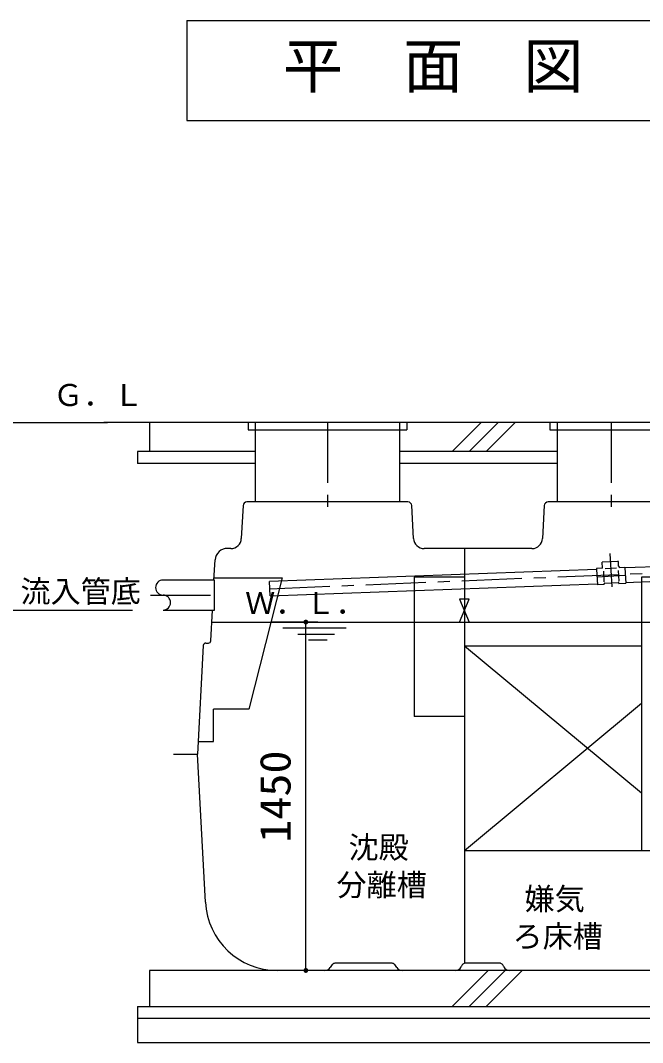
# Model space of a CAD drawing. Units: millimetres, scale not verified. Extents: x -14850 to 14850, y -10500 to 10500.
# Drawn here: x -11077 to -8489, y -5215 to -961 of the extents above; entities that cross this region are included whole.
import ezdxf
from ezdxf.enums import TextEntityAlignment as Align

# ---------------------------------------------------------------- set-up
doc = ezdxf.new("R2010")
doc.units = ezdxf.units.MM
doc.header["$LTSCALE"] = 50
doc.linetypes.add('CHAIN1', pattern=[8, 5, -1, 1, -1])
doc.linetypes.add('LONG_DASHED1', pattern=[7, 6, -1])
for name, color, linetype, lineweight in [('0-0_空気管', 3, 'Continuous', 25), ('0-1_機器', 2, 'Continuous', 25), ('0-3_水管', 3, 'Continuous', 25), ('0-5_製作', 5, 'Continuous', 25)]:
    doc.layers.add(name, color=color, linetype=linetype, lineweight=lineweight)
doc.styles.add('ＭＳ ゴシック', font='')
doc.styles.get('ＭＳ ゴシック').set_extended_font_data('MS Gothic')

msp = doc.modelspace()

# ---------------------------------------------------------------- linework, layer by layer
at = {"layer": '0-0_空気管', "linetype": 'CHAIN1'}
for p, q in [((-9800.21, -2635.35), (-9800.21, -3015.35)), ((-8620.21, -2635.35), (-8620.21, -3015.35)), ((-10040.21, -3326.35), (-7679.71, -3229.35)), ((-10536.72, -3352.85), (-10251.17, -3352.85))]:
    msp.add_line(p, q, dxfattribs=at)
at = {"layer": '0-0_空気管'}
for p, q in [((-9465.2, -2965.35), (-10135.22, -2965.35)), ((-8358.2, -2965.35), (-8882.22, -2965.35)), ((-10151.2, -2980.51), (-10158.38, -3117.65)), ((-9442.03, -3117.65), (-9449.22, -2980.51)), ((-8898.2, -2980.51), (-8905.38, -3117.65)), ((-10202.32, -3159.35), (-10220.67, -3159.35)), ((-8949.32, -3159.35), (-9398.09, -3159.35)), ((-9230.21, -3159.35), (-9230.21, -4885.56)), ((-10272.17, -3290.35), (-10267.79, -3206.65)), ((-8593.44, -3212.72), (-8656.85, -3216.16)), ((-8655.47, -3241.62), (-8656.85, -3216.16)), ((-8111.2, -3222.68), (-8562.92, -3240.11)), ((-8680.75, -3246.49), (-10041.83, -3296.39)), ((-8680.75, -3246.49), (-8677.31, -3309.9)), ((-8652.2, -3254.06), (-8649.8, -3298.4)), ((-8598.41, -3241.13), (-8645.35, -3243.67)), ((-8590.48, -3250.71), (-8588.08, -3295.05)), ((-8583.67, -3237.73), (-8563.11, -3236.61)), ((-8563.11, -3236.61), (-8562.93, -3239.94)), ((-8562.92, -3240.11), (-8559.48, -3303.52)), ((-10271.7, -3281.35), (-9988.88, -3281.35)), ((-9988.88, -3281.35), (-10127.42, -3828.35)), ((-10038.59, -3356.3), (-10041.83, -3296.39)), ((-10038.59, -3356.3), (-8677.5, -3306.4)), ((-9439.21, -3278.35), (-9439.21, -3858.35)), ((-9230.21, -3278.35), (-9439.21, -3278.35)), ((-8649.26, -3308.38), (-8677.31, -3309.9)), ((-8649.26, -3308.38), (-8649.35, -3306.59)), ((-8646.42, -3303.32), (-8590.9, -3300.31)), ((-8587.54, -3305.04), (-8587.64, -3303.24)), ((-8587.54, -3305.04), (-8559.48, -3303.52)), ((-8559.67, -3300.02), (-8107.96, -3282.59)), ((-8494.21, -3278.35), (-8494.21, -4415.35)), ((-8290.21, -3278.35), (-8494.21, -3278.35)), ((-9250.21, -3465.35), (-9210.21, -3369.35)), ((-10483.96, -3415.35), (-10270.34, -3415.35)), ((-10285.43, -3543.37), (-10278.72, -3415.35)), ((-10281.34, -3465.35), (-7468.49, -3465.35)), ((-9721.98, -3490.35), (-9985.37, -3490.35)), ((-9923.85, -3515.35), (-9771.01, -3515.35)), ((-10316.47, -3562.32), (-10340.21, -4015.35)), ((-10306.48, -3552.85), (-10295.42, -3552.85)), ((-9800.8, -3540.35), (-9878.67, -3540.35)), ((-8494.21, -3565.35), (-9230.21, -3565.35)), ((-8494.21, -4177.81), (-9230.21, -3565.35)), ((-10127.42, -3828.35), (-10273.44, -3828.35)), ((-10273.44, -3962.35), (-10273.44, -3828.35)), ((-9230.21, -4415.35), (-8494.21, -3802.88)), ((-9230.21, -3858.35), (-9439.21, -3858.35)), ((-10337.43, -3962.35), (-10273.44, -3962.35)), ((-10440.21, -4015.35), (-10340.21, -4015.35)), ((-10307.94, -4631.05), (-10340.21, -4015.35)), ((-9230.21, -4415.35), (-8290.21, -4415.35)), ((-9780.32, -4891.14), (-9788.45, -4903.32)), ((-9530.91, -4885.35), (-9769.51, -4885.35)), ((-9511.97, -4903.32), (-9520.1, -4891.14)), ((-9079.8, -4885.35), (-9227.85, -4885.35)), ((-7535.68, -4915.35), (-10008.35, -4915.35)), ((-9239.48, -4892.53), (-9243.42, -4900.42)), ((-9067, -4900.42), (-9070.94, -4892.53))]:
    msp.add_line(p, q, dxfattribs=at)
at = {"layer": '0-0_空気管', "linetype": 'LONG_DASHED1'}
for p, q in [((-8625.26, -3179.98), (-8617.75, -3318.63)), ((-8679.12, -3276.45), (-8561.29, -3270.06))]:
    msp.add_line(p, q, dxfattribs=at)
at = {"layer": '0-0_空気管'}
for points in [[(-8588.83, -3233.1), (-8589.95, -3212.53), (-8593.27, -3212.71)], [(-8655.47, -3241.62), (-8680.94, -3243), (-8680.76, -3246.32)], [(-10270.34, -3415.35), (-10270.34, -3290.35), (-10483.96, -3290.35)], [(-9210.21, -3369.35), (-9250.21, -3369.35), (-9210.21, -3465.35)]]:
    msp.add_lwpolyline(points, dxfattribs=at)
for centre, radius, start, end in [((-10135.22, -2981.35), 16, 90, 177), ((-9465.2, -2981.35), 16, 3, 90), ((-8882.22, -2981.35), 16, 90, 177), ((-10202.32, -3115.35), 44, 270, 357), ((-9398.09, -3115.35), 44, 182.99998, 270), ((-8949.32, -3115.35), 44, 270, 357), ((-10217.85, -3209.27), 50, 86.77765, 177), ((-8583.94, -3232.83), 4.9, 183.10095, 273.10095), ((-10483.96, -3321.6), 31.25, 90, 270), ((-8646.26, -3306.42), 3.1, 93.10095, 183.10095), ((-8590.73, -3303.41), 3.1, 3.10095, 93.10095), ((-10483.96, -3384.1), 31.25, 270, 90), ((-10306.48, -3562.85), 10, 90, 177), ((-10295.42, -3542.85), 10, 270, 357), ((-10008.35, -4615.35), 300, 182.99998, 270), ((-9769.51, -4898.35), 13, 90, 146.30992), ((-9530.91, -4898.35), 13, 33.69006, 90), ((-9227.85, -4898.35), 13, 90, 153.43494), ((-9082.57, -4898.35), 13, 26.56505, 90), ((-9810.91, -4888.35), 27, 270, 326.30992), ((-9489.51, -4888.35), 27, 213.69006, 270), ((-9267.57, -4888.35), 27, 270, 333.43494), ((-9042.85, -4888.35), 27, 206.56503, 270)]:
    msp.add_arc(centre, radius, start, end, dxfattribs=at)
at = {"layer": '0-1_機器'}
for p, q in [((-6609.81, -2635.35), (-10730.22, -2635.35)), ((-10540.21, -2635.35), (-10540.21, -2755.35)), ((-10130.21, -2635.35), (-10130.21, -2665.35)), ((-10100.21, -2635.35), (-10100.21, -2965.35)), ((-9500.21, -2635.35), (-9500.21, -2965.35)), ((-9470.21, -2635.35), (-9470.21, -2665.35)), ((-9281.12, -2755.35), (-9161.12, -2635.35)), ((-9210.41, -2755.35), (-9090.41, -2635.35)), ((-9139.7, -2755.35), (-9019.7, -2635.35)), ((-8875.21, -2635.35), (-8875.21, -2665.35)), ((-8845.21, -2635.35), (-8845.21, -2965.35)), ((-10130.21, -2665.35), (-9470.21, -2665.35)), ((-8875.21, -2665.35), (-8365.21, -2665.35)), ((-10590.21, -2755.35), (-10590.21, -2805.35)), ((-10100.21, -2755.35), (-10590.21, -2755.35)), ((-8845.21, -2755.35), (-9500.21, -2755.35)), ((-10100.21, -2805.35), (-10590.21, -2805.35)), ((-8845.21, -2805.35), (-9500.21, -2805.35)), ((-10540.21, -4915.35), (-10540.21, -5065.35)), ((-6870.21, -4915.35), (-10540.21, -4915.35)), ((-9281.12, -5065.35), (-9131.12, -4915.35)), ((-9210.41, -5065.35), (-9060.41, -4915.35)), ((-9139.7, -5065.35), (-8989.7, -4915.35)), ((-10590.21, -5065.35), (-6820.21, -5065.35)), ((-6820.21, -5115.35), (-10590.21, -5115.35))]:
    msp.add_line(p, q, dxfattribs=at)
msp.add_lwpolyline([(-10590.21, -5065.35), (-10590.21, -5215.35), (-6820.21, -5215.35)], dxfattribs=at)
at = {"layer": '0-3_水管'}
for p, q in [((-10385.32, -961.33), (-10385.32, -1378)), ((-10385.32, -961.33), (-7051.99, -961.33)), ((-10385.32, -1378), (-7051.99, -1378))]:
    msp.add_line(p, q, dxfattribs=at)
at = {"layer": '0-5_製作', "color": 2}
for p, q in [((-11866.96, -2635.35), (-10715.22, -2635.35)), ((-11141.96, -3415.35), (-10610.68, -3415.35)), ((-9839.95, -3465.35), (-10029.99, -3465.35)), ((-9889.95, -4915.35), (-9889.95, -3465.35)), ((-9839.95, -4915.35), (-10029.99, -4915.35))]:
    msp.add_line(p, q, dxfattribs=at)
at = {"layer": '0-5_製作'}
for points in [[(-9899.93, -3464.72), (-9889.95, -3465.35), (-9899.95, -3465.35)], [(-9899.95, -3465.35), (-9898.04, -3471.22), (-9899.87, -3466.6)], [(-9899.95, -3465.35), (-9897.24, -3472.19), (-9898.04, -3471.22)], [(-9889.95, -3465.35), (-9897.24, -3472.19), (-9899.95, -3465.35)], [(-9899.77, -3463.47), (-9889.95, -3465.35), (-9899.93, -3464.72)], [(-9899.87, -3466.6), (-9898.71, -3470.16), (-9899.64, -3467.83)], [(-9899.87, -3466.6), (-9898.04, -3471.22), (-9898.71, -3470.16)], [(-9899.46, -3462.26), (-9889.95, -3465.35), (-9899.77, -3463.47)], [(-9899.64, -3467.83), (-9898.71, -3470.16), (-9899.25, -3469.03)], [(-9899, -3461.09), (-9889.95, -3465.35), (-9899.46, -3462.26)], [(-9898.39, -3459.99), (-9889.95, -3465.35), (-9899, -3461.09)], [(-9897.66, -3458.97), (-9889.95, -3465.35), (-9898.39, -3459.99)], [(-9896.8, -3458.06), (-9889.95, -3465.35), (-9897.66, -3458.97)], [(-9889.95, -3465.35), (-9896.33, -3473.05), (-9897.24, -3472.19)], [(-9895.83, -3457.26), (-9889.95, -3465.35), (-9896.8, -3458.06)], [(-9889.95, -3465.35), (-9895.31, -3473.79), (-9896.33, -3473.05)], [(-9894.77, -3456.58), (-9889.95, -3465.35), (-9895.83, -3457.26)], [(-9889.95, -3465.35), (-9894.21, -3474.4), (-9895.31, -3473.79)], [(-9893.63, -3456.05), (-9889.95, -3465.35), (-9894.77, -3456.58)], [(-9889.95, -3465.35), (-9893.04, -3474.86), (-9894.21, -3474.4)], [(-9892.44, -3455.66), (-9889.95, -3465.35), (-9893.63, -3456.05)], [(-9889.95, -3465.35), (-9891.83, -3475.17), (-9893.04, -3474.86)], [(-9892.44, -3455.66), (-9889.95, -3455.35), (-9889.95, -3465.35)], [(-9891.2, -3455.43), (-9889.95, -3455.35), (-9892.44, -3455.66)], [(-9889.95, -3465.35), (-9890.58, -3475.33), (-9891.83, -3475.17)], [(-9889.95, -3465.35), (-9889.95, -3475.35), (-9890.58, -3475.33)], [(-9889.95, -3455.35), (-9879.95, -3465.35), (-9889.95, -3465.35)], [(-9889.32, -3455.37), (-9879.95, -3465.35), (-9889.95, -3455.35)], [(-9889.95, -3465.35), (-9888.7, -3475.27), (-9889.95, -3475.35)], [(-9889.95, -3465.35), (-9887.46, -3475.03), (-9888.7, -3475.27)], [(-9889.95, -3465.35), (-9886.27, -3474.64), (-9887.46, -3475.03)], [(-9879.95, -3465.35), (-9886.27, -3474.64), (-9889.95, -3465.35)], [(-9888.08, -3455.52), (-9879.95, -3465.35), (-9889.32, -3455.37)], [(-9886.86, -3455.84), (-9879.95, -3465.35), (-9888.08, -3455.52)], [(-9885.69, -3456.3), (-9879.95, -3465.35), (-9886.86, -3455.84)], [(-9879.95, -3465.35), (-9885.13, -3474.11), (-9886.27, -3474.64)], [(-9884.59, -3456.9), (-9879.95, -3465.35), (-9885.69, -3456.3)], [(-9879.95, -3465.35), (-9884.07, -3473.44), (-9885.13, -3474.11)], [(-9883.58, -3457.64), (-9879.95, -3465.35), (-9884.59, -3456.9)], [(-9879.95, -3465.35), (-9883.11, -3472.64), (-9884.07, -3473.44)], [(-9882.66, -3458.5), (-9879.95, -3465.35), (-9883.58, -3457.64)], [(-9879.95, -3465.35), (-9882.25, -3471.72), (-9883.11, -3472.64)], [(-9881.86, -3459.47), (-9879.95, -3465.35), (-9882.66, -3458.5)], [(-9879.95, -3465.35), (-9881.51, -3470.71), (-9882.25, -3471.72)], [(-9881.86, -3459.47), (-9880.03, -3464.09), (-9879.95, -3465.35)], [(-9881.19, -3460.53), (-9880.03, -3464.09), (-9881.86, -3459.47)], [(-9879.95, -3465.35), (-9880.9, -3469.6), (-9881.51, -3470.71)], [(-9881.19, -3460.53), (-9880.27, -3462.86), (-9880.03, -3464.09)], [(-9880.65, -3461.67), (-9880.27, -3462.86), (-9881.19, -3460.53)], [(-9879.95, -3465.35), (-9880.44, -3468.44), (-9880.9, -3469.6)], [(-9879.95, -3465.35), (-9880.13, -3467.22), (-9880.44, -3468.44)], [(-9879.95, -3465.35), (-9879.97, -3465.98), (-9880.13, -3467.22)], [(-9899.93, -4914.72), (-9889.95, -4915.35), (-9899.95, -4915.35)], [(-9899.95, -4915.35), (-9896.33, -4923.05), (-9899.87, -4916.6)], [(-9899.95, -4915.35), (-9895.31, -4923.79), (-9896.33, -4923.05)], [(-9889.95, -4915.35), (-9895.31, -4923.79), (-9899.95, -4915.35)], [(-9899.77, -4913.47), (-9889.95, -4915.35), (-9899.93, -4914.72)], [(-9899.87, -4916.6), (-9897.24, -4922.19), (-9899.64, -4917.83)], [(-9899.87, -4916.6), (-9896.33, -4923.05), (-9897.24, -4922.19)], [(-9899.46, -4912.26), (-9889.95, -4915.35), (-9899.77, -4913.47)], [(-9899.64, -4917.83), (-9898.04, -4921.23), (-9899.25, -4919.03)], [(-9899.64, -4917.83), (-9897.24, -4922.19), (-9898.04, -4921.23)], [(-9899, -4911.09), (-9889.95, -4915.35), (-9899.46, -4912.26)], [(-9899.25, -4919.03), (-9898.04, -4921.23), (-9898.71, -4920.16)], [(-9898.39, -4909.99), (-9889.95, -4915.35), (-9899, -4911.09)], [(-9897.66, -4908.97), (-9889.95, -4915.35), (-9898.39, -4909.99)], [(-9896.8, -4908.06), (-9889.95, -4915.35), (-9897.66, -4908.97)], [(-9895.83, -4907.26), (-9889.95, -4915.35), (-9896.8, -4908.06)], [(-9894.77, -4906.58), (-9889.95, -4915.35), (-9895.83, -4907.26)], [(-9889.95, -4915.35), (-9894.21, -4924.4), (-9895.31, -4923.79)], [(-9893.63, -4906.05), (-9889.95, -4915.35), (-9894.77, -4906.58)], [(-9889.95, -4915.35), (-9893.04, -4924.86), (-9894.21, -4924.4)], [(-9893.63, -4906.05), (-9889.95, -4905.35), (-9889.95, -4915.35)], [(-9892.44, -4905.66), (-9889.95, -4905.35), (-9893.63, -4906.05)], [(-9889.95, -4915.35), (-9891.83, -4925.17), (-9893.04, -4924.86)], [(-9891.2, -4905.43), (-9889.95, -4905.35), (-9892.44, -4905.66)], [(-9889.95, -4915.35), (-9890.58, -4925.33), (-9891.83, -4925.17)], [(-9889.95, -4915.35), (-9889.95, -4925.35), (-9890.58, -4925.33)], [(-9889.95, -4905.35), (-9879.95, -4915.35), (-9889.95, -4915.35)], [(-9889.32, -4905.37), (-9879.95, -4915.35), (-9889.95, -4905.35)], [(-9889.95, -4915.35), (-9888.7, -4925.27), (-9889.95, -4925.35)], [(-9889.95, -4915.35), (-9887.46, -4925.03), (-9888.7, -4925.27)], [(-9889.95, -4915.35), (-9886.27, -4924.65), (-9887.46, -4925.03)], [(-9889.95, -4915.35), (-9885.13, -4924.11), (-9886.27, -4924.65)], [(-9879.95, -4915.35), (-9885.13, -4924.11), (-9889.95, -4915.35)], [(-9888.08, -4905.52), (-9879.95, -4915.35), (-9889.32, -4905.37)], [(-9886.86, -4905.84), (-9879.95, -4915.35), (-9888.08, -4905.52)], [(-9885.69, -4906.3), (-9879.95, -4915.35), (-9886.86, -4905.84)], [(-9884.59, -4906.9), (-9879.95, -4915.35), (-9885.69, -4906.3)], [(-9879.95, -4915.35), (-9884.07, -4923.44), (-9885.13, -4924.11)], [(-9883.58, -4907.64), (-9879.95, -4915.35), (-9884.59, -4906.9)], [(-9879.95, -4915.35), (-9883.11, -4922.64), (-9884.07, -4923.44)], [(-9883.58, -4907.64), (-9880.03, -4914.09), (-9879.95, -4915.35)], [(-9882.66, -4908.5), (-9880.03, -4914.09), (-9883.58, -4907.64)], [(-9879.95, -4915.35), (-9882.25, -4921.72), (-9883.11, -4922.64)], [(-9882.66, -4908.5), (-9880.27, -4912.86), (-9880.03, -4914.09)], [(-9881.86, -4909.47), (-9880.27, -4912.86), (-9882.66, -4908.5)], [(-9879.95, -4915.35), (-9881.51, -4920.71), (-9882.25, -4921.72)], [(-9881.86, -4909.47), (-9880.65, -4911.67), (-9880.27, -4912.86)], [(-9881.19, -4910.53), (-9880.65, -4911.67), (-9881.86, -4909.47)], [(-9879.95, -4915.35), (-9880.9, -4919.61), (-9881.51, -4920.71)], [(-9879.95, -4915.35), (-9880.44, -4918.44), (-9880.9, -4919.61)], [(-9879.95, -4915.35), (-9880.13, -4917.22), (-9880.44, -4918.44)], [(-9879.95, -4915.35), (-9879.97, -4915.98), (-9880.13, -4917.22)]]:
    msp.add_solid(points, dxfattribs=at)

# ---------------------------------------------------------------- texts
at = {"layer": '0-0_空気管', "color": 4, "style": 'ＭＳ ゴシック'}
for s, p in [('Ｗ．Ｌ．', (-10142.45, -3459.6)), ('沈殿', (-9712.49, -4476.43)), ('分離槽', (-9762.49, -4632.43)), ('嫌気', (-8980.08, -4690.71)), ('ろ床槽', (-9030.08, -4846.71))]:
    msp.add_text(s, height=91.79, dxfattribs=at).set_placement(p, align=Align.BOTTOM_LEFT)
at = {"layer": '0-1_機器', "color": 4, "style": 'ＭＳ ゴシック'}
msp.add_text('流入管底', height=91.79, dxfattribs=at).set_placement((-11077.06, -3411.05), align=Align.BOTTOM_LEFT)
at = {"layer": '0-3_水管', "color": 4, "style": 'ＭＳ ゴシック'}
msp.add_text('平\u3000面\u3000図', height=183.3, dxfattribs=at).set_placement((-9985.32, -1297.1), align=Align.BOTTOM_LEFT)
at = {"layer": '0-5_製作', "color": 4, "style": 'ＭＳ ゴシック'}
msp.add_text('Ｇ．Ｌ', height=91.79, rotation=0.002, dxfattribs=at).set_placement((-10941.18, -2593.64), align=Align.BOTTOM_LEFT)
at = {"layer": '0-5_製作', "color": 4, "style": 'ＭＳ ゴシック', "width": 1.1}
msp.add_text('1450', height=128.4, rotation=90, dxfattribs=at).set_placement((-9914.95, -4384.1), align=Align.BOTTOM_LEFT)

doc.saveas('drawing.dxf')
